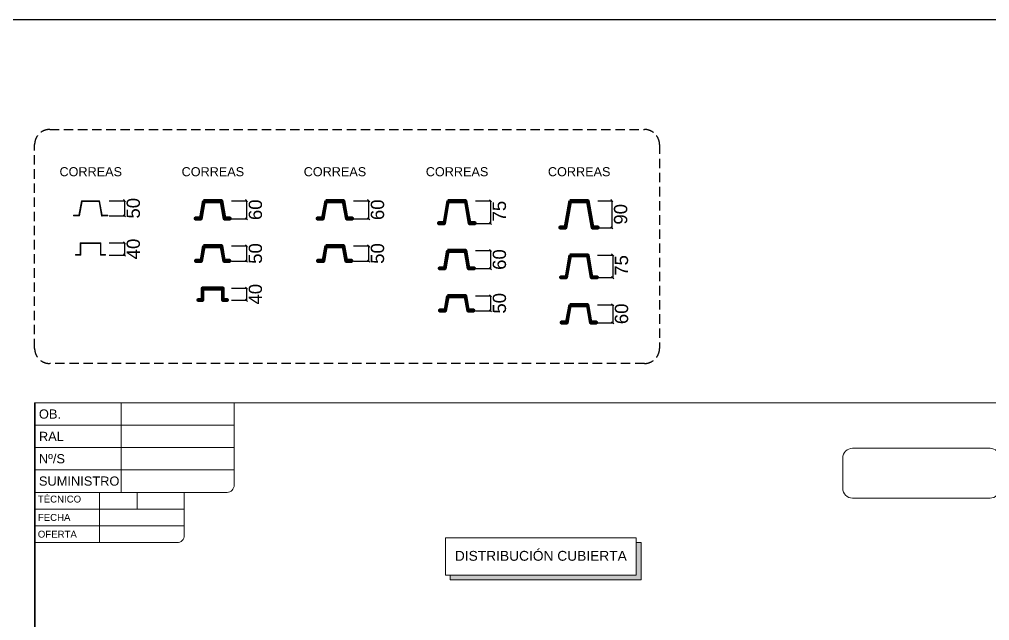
# Model space of a CAD drawing. Header units: millimetres. Extents: x 367645 to 474957, y -134457 to -104992.
# Drawn here: x 445002 to 451434, y -113462 to -109476 of the extents above; entities that cross this region are included whole.
import ezdxf
from ezdxf.enums import TextEntityAlignment as Align

# ---------------------------------------------------------------- set-up
doc = ezdxf.new("R2010")
doc.units = ezdxf.units.MM
doc.header["$LTSCALE"] = 25
doc.header["$PDMODE"] = 35
doc.header["$PDSIZE"] = 5
doc.linetypes.add('TRAZOS2', pattern=[0.375, 0.25, -0.125])
for name, color, linetype in [('_A-SOMBREJAT BLANC', 7, 'Continuous'), ('CARRIL', 3, 'Continuous'), ('TEXTO', 2, 'Continuous')]:
    doc.layers.add(name, color=color, linetype=linetype)
doc.layers.add('Cotas', color=1, linetype='Continuous', lineweight=13)
doc.styles.add('ARIAL', font='arial.ttf')
doc.styles.get("Standard").update_dxf_attribs({"font": 'arial.ttf'})
doc.dimstyles.new('ISO-20', dxfattribs={"dimtxt": 20, "dimasz": 10, "dimexe": 1.25, "dimexo": 0.625, "dimgap": 10, "dimtad": 1, "dimtxsty": 'Standard', "dimblk": 'OBLIQUE', "dimcen": 2.5, "dimadec": 0, "dimazin": 0, "dimtfac": 1, "dimtmove": 0, "dimatfit": 3, "dimldrblk": 'OBLIQUE', "dimfxl": 1, "dimarcsym": 0})

# ---------------------------------------------------------------- blocks, each defined once
blk = doc.blocks.new('CAJETIN_VALS')
at = {"layer": 'Cotas'}
for points in [[(0, 5027.7), (608.8, 5027.7), (608.8, 4870.8), (0, 4870.8)], [(0, 0), (7109.9, 0), (7109.9, 5027.7), (0, 5027.7)], [(608.8, 5027.7), (1401.4, 5027.7), (1401.4, 4870.8), (608.8, 4870.8)], [(0, 4870.8), (608.8, 4870.8), (608.8, 4713.8), (0, 4713.8)], [(608.8, 4870.8), (1401.4, 4870.8), (1401.4, 4713.8), (608.8, 4713.8)], [(0, 4713.8), (608.8, 4713.8), (608.8, 4556.9), (0, 4556.9)], [(608.8, 4713.8), (1401.4, 4713.8), (1401.4, 4556.9), (608.8, 4556.9)], [(0, 4556.9), (608.8, 4556.9), (608.8, 4399.9), (0, 4399.9)], [(0, 4399.9), (456.6, 4399.9), (456.6, 4282.2), (0, 4282.2)], [(456.6, 4399.9), (1051, 4399.9), (1051, 4282.2), (456.6, 4282.2)], [(0, 4282.2), (456.6, 4282.2), (456.6, 4164.5), (0, 4164.5)], [(456.6, 4282.2), (1051, 4282.2), (1051, 4164.5), (456.6, 4164.5)], [(0, 4164.5), (456.6, 4164.5), (456.6, 4046.8), (0, 4046.8)]]:
    blk.add_lwpolyline(points, close=True, dxfattribs=at)
for points in [[(608.8, 4556.9), (1401.4, 4556.9), (1401.4, 4450, -0.414214), (1351.3, 4399.9), (608.8, 4399.9)], [(456.6, 4164.5), (1051, 4164.5), (1051, 4096.9, -0.414214), (1001, 4046.8), (456.6, 4046.8)]]:
    blk.add_lwpolyline(points, format="xyb", close=True, dxfattribs=at)
blk.add_lwpolyline([(719.9, 4399.9), (719.9, 4282.2)], dxfattribs=at)
at = {"layer": 'TEXTO', "char_height": 64.47, "attachment_point": 1}
for s, insert in [('OB.', (30.2, 4982)), ('RAL', (30.2, 4825)), ('Nº/S ', (30.2, 4668.1)), ('SUMINISTRO', (30.2, 4511.2))]:
    blk.add_mtext_dynamic_manual_height_columns(s, width=1045.26, gutter_width=263.8, heights=[0], dxfattribs=dict(at, insert=insert))
at = {"layer": 'TEXTO', "color": 7, "true_color": 0xffffff, "char_height": 48.36, "attachment_point": 1, "style": 'ARIAL'}
for s, insert in [('TÉCNICO', (22.6, 4376.7)), ('FECHA', (22.6, 4247.9))]:
    blk.add_mtext_dynamic_manual_height_columns(s, width=1045.26, gutter_width=263.8, heights=[0], dxfattribs=dict(at, insert=insert))
at = {"layer": 'TEXTO', "color": 4, "insert": (22.6, 4130.2), "char_height": 48.36, "attachment_point": 1, "style": 'ARIAL'}
blk.add_mtext_dynamic_manual_height_columns('OFERTA', width=1045.26, gutter_width=263.8, heights=[0], dxfattribs=at)
at = {"layer": 'TEXTO', "style": 'ARIAL'}
for tag, p in [('OB', (1005.1, 4949.2)), ('RAL', (1005.1, 4792.3)), ('SUMINISTRO', (1003.4, 4478.7))]:
    blk.add_attdef(tag, text='', height=68, dxfattribs=at).set_placement(p, align=Align.MIDDLE_CENTER)
at = {"layer": 'TEXTO', "color": 6, "style": 'ARIAL'}
blk.add_attdef('NS', text='', height=68, dxfattribs=at).set_placement((1005.1, 4635.4), align=Align.MIDDLE_CENTER)
at = {"layer": 'TEXTO', "color": 7, "true_color": 0xffffff, "style": 'ARIAL'}
for tag, p in [('D.P.Y.', (588.2, 4341.1)), ('REV-0', (885.5, 4341.1)), ('FECHA', (753.8, 4223.4))]:
    blk.add_attdef(tag, text='', height=48, dxfattribs=at).set_placement(p, align=Align.MIDDLE_CENTER)
at = {"layer": 'TEXTO', "color": 4, "style": 'ARIAL'}
blk.add_attdef('OFERTA', text='', height=48, dxfattribs=at).set_placement((751.6, 4106.1), align=Align.MIDDLE_CENTER)
blk = doc.blocks.new('_OBLIQUE')
at = {"color": 0, "linetype": 'ByBlock'}
blk.add_line((-0.5, -0.5), (0.5, 0.5), dxfattribs=at)
blk = doc.blocks.new('*D838')
at = {"layer": 'Cotas', "color": 0, "lineweight": -2, "transparency": 16777216}
for p, q in [((442248.4, -113997.7), (442299.9, -113997.7)), ((442298.7, -113997.7), (442298.7, -114047.7)), ((442248.4, -114047.7), (442299.9, -114047.7))]:
    blk.add_line(p, q, dxfattribs=at)
at = {"layer": 'Defpoints', "color": 0, "transparency": 16777216}
for p in [(442247.8, -113997.7), (442247.8, -114047.7), (442298.7, -114047.7)]:
    blk.add_point(p, dxfattribs=at)
at = {"layer": 'Cotas', "color": 0, "lineweight": -2, "transparency": 16777216, "xscale": 7, "yscale": 7, "zscale": 7}
for p, rotation in [((442298.7, -113997.7), 90), ((442298.7, -114047.7), 270)]:
    blk.add_blockref('_OBLIQUE', p, dxfattribs=dict(at, rotation=rotation))
at = {"layer": 'Cotas', "color": 0, "transparency": 16777216, "insert": (442328.1, -114022.7), "char_height": 44, "attachment_point": 5, "rotation": 90}
blk.add_mtext('50', dxfattribs=at)
blk = doc.blocks.new('*D839')
at = {"layer": 'Cotas', "color": 0, "lineweight": -2, "transparency": 16777216}
for p, q in [((442248.4, -113847.7), (442299.9, -113847.7)), ((442298.7, -113847.7), (442298.7, -113907.7)), ((442248.4, -113907.7), (442299.9, -113907.7))]:
    blk.add_line(p, q, dxfattribs=at)
at = {"layer": 'Defpoints', "color": 0, "transparency": 16777216}
for p in [(442247.8, -113847.7), (442247.8, -113907.7), (442298.7, -113907.7)]:
    blk.add_point(p, dxfattribs=at)
at = {"layer": 'Cotas', "color": 0, "lineweight": -2, "transparency": 16777216, "xscale": 7, "yscale": 7, "zscale": 7}
for p, rotation in [((442298.7, -113847.7), 90), ((442298.7, -113907.7), 270)]:
    blk.add_blockref('_OBLIQUE', p, dxfattribs=dict(at, rotation=rotation))
at = {"layer": 'Cotas', "color": 0, "transparency": 16777216, "insert": (442328.1, -113877.7), "char_height": 44, "attachment_point": 5, "rotation": 90}
blk.add_mtext('60', dxfattribs=at)
blk = doc.blocks.new('*D842')
at = {"layer": 'Cotas', "color": 0, "lineweight": -2, "transparency": 16777216}
for p, q in [((442248.4, -114137.7), (442299.9, -114137.7)), ((442298.7, -114137.7), (442298.7, -114177.7)), ((442248.4, -114177.7), (442299.9, -114177.7))]:
    blk.add_line(p, q, dxfattribs=at)
at = {"layer": 'Defpoints', "color": 0, "transparency": 16777216}
for p in [(442247.8, -114137.7), (442247.8, -114177.7), (442298.7, -114177.7)]:
    blk.add_point(p, dxfattribs=at)
at = {"layer": 'Cotas', "color": 0, "lineweight": -2, "transparency": 16777216, "xscale": 7, "yscale": 7, "zscale": 7}
for p, rotation in [((442298.7, -114137.7), 90), ((442298.7, -114177.7), 270)]:
    blk.add_blockref('_OBLIQUE', p, dxfattribs=dict(at, rotation=rotation))
at = {"layer": 'Cotas', "color": 0, "transparency": 16777216, "insert": (442328.1, -114157.7), "char_height": 44, "attachment_point": 5, "rotation": 90}
blk.add_mtext('40', dxfattribs=at)
blk = doc.blocks.new('*D942')
at = {"layer": 'Cotas', "color": 0, "lineweight": -2, "transparency": 16777216}
for p, q in [((61.5, -72.2), (113, -72.2)), ((111.7, -72.2), (111.7, -122.2)), ((61.5, -122.2), (113, -122.2))]:
    blk.add_line(p, q, dxfattribs=at)
at = {"layer": 'Defpoints', "color": 0, "transparency": 16777216}
for p in [(60.8, -72.2), (60.8, -122.2), (111.7, -122.2)]:
    blk.add_point(p, dxfattribs=at)
at = {"layer": 'Cotas', "color": 0, "lineweight": -2, "transparency": 16777216, "xscale": 7, "yscale": 7, "zscale": 7}
for p, rotation in [((111.7, -72.2), 90), ((111.7, -122.2), 270)]:
    blk.add_blockref('_OBLIQUE', p, dxfattribs=dict(at, rotation=rotation))
at = {"layer": 'Cotas', "color": 0, "transparency": 16777216, "insert": (141.2, -97.2), "char_height": 44, "attachment_point": 5, "rotation": 90}
blk.add_mtext('50', dxfattribs=at)
blk = doc.blocks.new('*D943')
at = {"layer": 'Cotas', "color": 0, "lineweight": -2, "transparency": 16777216}
for p, q in [((61.5, -212.2), (113, -212.2)), ((111.7, -212.2), (111.7, -252.2)), ((61.5, -252.2), (113, -252.2))]:
    blk.add_line(p, q, dxfattribs=at)
at = {"layer": 'Defpoints', "color": 0, "transparency": 16777216}
for p in [(60.8, -212.2), (60.8, -252.2), (111.7, -252.2)]:
    blk.add_point(p, dxfattribs=at)
at = {"layer": 'Cotas', "color": 0, "lineweight": -2, "transparency": 16777216, "xscale": 7, "yscale": 7, "zscale": 7}
for p, rotation in [((111.7, -212.2), 90), ((111.7, -252.2), 270)]:
    blk.add_blockref('_OBLIQUE', p, dxfattribs=dict(at, rotation=rotation))
at = {"layer": 'Cotas', "color": 0, "transparency": 16777216, "insert": (141.2, -232.2), "char_height": 44, "attachment_point": 5, "rotation": 90}
blk.add_mtext('40', dxfattribs=at)
blk = doc.blocks.new('*D847')
at = {"layer": 'Cotas', "color": 0, "lineweight": -2, "transparency": 16777216}
for p, q in [((441579, -113997.7), (441630.5, -113997.7)), ((441629.2, -113997.7), (441629.2, -114047.7)), ((441579, -114047.7), (441630.5, -114047.7))]:
    blk.add_line(p, q, dxfattribs=at)
at = {"layer": 'Defpoints', "color": 0, "transparency": 16777216}
for p in [(441578.4, -113997.7), (441578.4, -114047.7), (441629.2, -114047.7)]:
    blk.add_point(p, dxfattribs=at)
at = {"layer": 'Cotas', "color": 0, "lineweight": -2, "transparency": 16777216, "xscale": 7, "yscale": 7, "zscale": 7}
for p, rotation in [((441629.2, -113997.7), 90), ((441629.2, -114047.7), 270)]:
    blk.add_blockref('_OBLIQUE', p, dxfattribs=dict(at, rotation=rotation))
at = {"layer": 'Cotas', "color": 0, "transparency": 16777216, "insert": (441658.7, -114022.7), "char_height": 44, "attachment_point": 5, "rotation": 90}
blk.add_mtext('50', dxfattribs=at)
blk = doc.blocks.new('*D848')
at = {"layer": 'Cotas', "color": 0, "lineweight": -2, "transparency": 16777216}
for p, q in [((441579, -113847.7), (441630.5, -113847.7)), ((441629.2, -113847.7), (441629.2, -113907.7)), ((441579, -113907.7), (441630.5, -113907.7))]:
    blk.add_line(p, q, dxfattribs=at)
at = {"layer": 'Defpoints', "color": 0, "transparency": 16777216}
for p in [(441578.4, -113847.7), (441578.4, -113907.7), (441629.2, -113907.7)]:
    blk.add_point(p, dxfattribs=at)
at = {"layer": 'Cotas', "color": 0, "lineweight": -2, "transparency": 16777216, "xscale": 7, "yscale": 7, "zscale": 7}
for p, rotation in [((441629.2, -113847.7), 90), ((441629.2, -113907.7), 270)]:
    blk.add_blockref('_OBLIQUE', p, dxfattribs=dict(at, rotation=rotation))
at = {"layer": 'Cotas', "color": 0, "transparency": 16777216, "insert": (441658.7, -113877.7), "char_height": 44, "attachment_point": 5, "rotation": 90}
blk.add_mtext('60', dxfattribs=at)
blk = doc.blocks.new('*D854')
at = {"layer": 'Cotas', "color": 0, "lineweight": -2, "transparency": 16777216}
for p, q in [((440415, -112033.4), (440466.5, -112033.4)), ((440465.2, -112033.4), (440465.2, -112108.4)), ((440415, -112108.4), (440466.5, -112108.4))]:
    blk.add_line(p, q, dxfattribs=at)
at = {"layer": 'Defpoints', "color": 0, "transparency": 16777216}
for p in [(440414.3, -112033.4), (440414.3, -112108.4), (440465.2, -112108.4)]:
    blk.add_point(p, dxfattribs=at)
at = {"layer": 'Cotas', "color": 0, "lineweight": -2, "transparency": 16777216, "xscale": 7, "yscale": 7, "zscale": 7}
for p, rotation in [((440465.2, -112033.4), 90), ((440465.2, -112108.4), 270)]:
    blk.add_blockref('_OBLIQUE', p, dxfattribs=dict(at, rotation=rotation))
at = {"layer": 'Cotas', "color": 0, "transparency": 16777216, "insert": (440494.6, -112067.9), "char_height": 44, "attachment_point": 5, "rotation": 90}
blk.add_mtext('75', dxfattribs=at)
blk = doc.blocks.new('*D855')
at = {"layer": 'Cotas', "color": 0, "lineweight": -2, "transparency": 16777216}
for p, q in [((440415, -112348.4), (440466.5, -112348.4)), ((440465.2, -112348.4), (440465.2, -112398.4)), ((440415, -112398.4), (440466.5, -112398.4))]:
    blk.add_line(p, q, dxfattribs=at)
at = {"layer": 'Defpoints', "color": 0, "transparency": 16777216}
for p in [(440414.3, -112348.4), (440414.3, -112398.4), (440465.2, -112398.4)]:
    blk.add_point(p, dxfattribs=at)
at = {"layer": 'Cotas', "color": 0, "lineweight": -2, "transparency": 16777216, "xscale": 7, "yscale": 7, "zscale": 7}
for p, rotation in [((440465.2, -112348.4), 90), ((440465.2, -112398.4), 270)]:
    blk.add_blockref('_OBLIQUE', p, dxfattribs=dict(at, rotation=rotation))
at = {"layer": 'Cotas', "color": 0, "transparency": 16777216, "insert": (440494.7, -112373.4), "char_height": 44, "attachment_point": 5, "rotation": 90}
blk.add_mtext('50', dxfattribs=at)
blk = doc.blocks.new('*D856')
at = {"layer": 'Cotas', "color": 0, "lineweight": -2, "transparency": 16777216}
for p, q in [((440415, -112198.4), (440466.5, -112198.4)), ((440465.2, -112198.4), (440465.2, -112258.4)), ((440415, -112258.4), (440466.5, -112258.4))]:
    blk.add_line(p, q, dxfattribs=at)
at = {"layer": 'Defpoints', "color": 0, "transparency": 16777216}
for p in [(440414.3, -112198.4), (440414.3, -112258.4), (440465.2, -112258.4)]:
    blk.add_point(p, dxfattribs=at)
at = {"layer": 'Cotas', "color": 0, "lineweight": -2, "transparency": 16777216, "xscale": 7, "yscale": 7, "zscale": 7}
for p, rotation in [((440465.2, -112198.4), 90), ((440465.2, -112258.4), 270)]:
    blk.add_blockref('_OBLIQUE', p, dxfattribs=dict(at, rotation=rotation))
at = {"layer": 'Cotas', "color": 0, "transparency": 16777216, "insert": (440494.7, -112228.4), "char_height": 44, "attachment_point": 5, "rotation": 90}
blk.add_mtext('60', dxfattribs=at)
blk = doc.blocks.new('*D840')
at = {"layer": 'Cotas', "color": 0, "lineweight": -2, "transparency": 16777216}
for p, q in [((442249, -113502.7), (442296.9, -113502.7)), ((442295.7, -113502.7), (442295.7, -113592.7)), ((442251.4, -113592.7), (442296.9, -113592.7))]:
    blk.add_line(p, q, dxfattribs=at)
at = {"layer": 'Defpoints', "color": 0, "transparency": 16777216}
for p in [(442248.4, -113502.7), (442250.8, -113592.7), (442295.7, -113592.7)]:
    blk.add_point(p, dxfattribs=at)
at = {"layer": 'Cotas', "color": 0, "lineweight": -2, "transparency": 16777216, "xscale": 7, "yscale": 7, "zscale": 7}
for p, rotation in [((442295.7, -113502.7), 90), ((442295.7, -113592.7), 270)]:
    blk.add_blockref('_OBLIQUE', p, dxfattribs=dict(at, rotation=rotation))
at = {"layer": 'Cotas', "color": 0, "transparency": 16777216, "insert": (442325.1, -113547.7), "char_height": 44, "attachment_point": 5, "rotation": 90}
blk.add_mtext('90', dxfattribs=at)
blk = doc.blocks.new('*D841')
at = {"layer": 'Cotas', "color": 0, "lineweight": -2, "transparency": 16777216}
for p, q in [((442248.4, -113682.7), (442299.9, -113682.7)), ((442298.7, -113682.7), (442298.7, -113757.7)), ((442248.4, -113757.7), (442299.9, -113757.7))]:
    blk.add_line(p, q, dxfattribs=at)
at = {"layer": 'Defpoints', "color": 0, "transparency": 16777216}
for p in [(442247.8, -113682.7), (442247.8, -113757.7), (442298.7, -113757.7)]:
    blk.add_point(p, dxfattribs=at)
at = {"layer": 'Cotas', "color": 0, "lineweight": -2, "transparency": 16777216, "xscale": 7, "yscale": 7, "zscale": 7}
for p, rotation in [((442298.7, -113682.7), 90), ((442298.7, -113757.7), 270)]:
    blk.add_blockref('_OBLIQUE', p, dxfattribs=dict(at, rotation=rotation))
at = {"layer": 'Cotas', "color": 0, "transparency": 16777216, "insert": (442328, -113717.2), "char_height": 44, "attachment_point": 5, "rotation": 90}
blk.add_mtext('75', dxfattribs=at)
blk = doc.blocks.new('*D852')
at = {"layer": 'Cotas', "color": 0, "lineweight": -2, "transparency": 16777216}
for p, q in [((442248.4, -113847.7), (442299.9, -113847.7)), ((442298.7, -113847.7), (442298.7, -113907.7)), ((442248.4, -113907.7), (442299.9, -113907.7))]:
    blk.add_line(p, q, dxfattribs=at)
at = {"layer": 'Defpoints', "color": 0, "transparency": 16777216}
for p in [(442247.8, -113847.7), (442247.8, -113907.7), (442298.7, -113907.7)]:
    blk.add_point(p, dxfattribs=at)
at = {"layer": 'Cotas', "color": 0, "lineweight": -2, "transparency": 16777216, "xscale": 7, "yscale": 7, "zscale": 7}
for p, rotation in [((442298.7, -113847.7), 90), ((442298.7, -113907.7), 270)]:
    blk.add_blockref('_OBLIQUE', p, dxfattribs=dict(at, rotation=rotation))
at = {"layer": 'Cotas', "color": 0, "transparency": 16777216, "insert": (442328.1, -113877.7), "char_height": 44, "attachment_point": 5, "rotation": 90}
blk.add_mtext('60', dxfattribs=at)
blk = doc.blocks.new('TÍTULO CUBIERTA')
at = {"layer": '_A-SOMBREJAT BLANC'}
h = blk.add_hatch(color=7, dxfattribs=at)
h.dxf.hatch_style = 1
h.paths.add_polyline_path([(665.4, 88), (631.4, 88), (631.4, -128), (-600.2, -128), (-600.2, -159.1), (665.4, -159.1)])
at = {"layer": 'Cotas'}
blk.add_lwpolyline([(-631.4, 119.1), (631.4, 119.1), (631.4, -128), (-631.4, -128)], close=True, dxfattribs=at)
blk.add_lwpolyline([(631.4, 88), (665.4, 88), (665.4, -159.1), (-600.2, -159.1), (-600.2, -128)], dxfattribs=at)
at = {"layer": 'TEXTO', "insert": (0, 0), "char_height": 65.286, "width": 1262.735, "attachment_point": 5, "style": 'ARIAL'}
blk.add_mtext('\\pxqc;DISTRIBUCIÓN CUBIERTA', dxfattribs=at)
blk = doc.blocks.new('RECUADRO NÚMERO DE UD (MÓDULOS) NUMERO SERIE')
at = {"layer": 'Cotas', "color": 6}
blk.add_lwpolyline([(-604.5, 218.7), (604.5, 218.7, -0.414214), (689.6, 133.6), (689.6, -133.6, -0.414214), (604.5, -218.7), (-604.5, -218.7, -0.414214), (-689.6, -133.6), (-689.6, 133.6, -0.414214)], format="xyb", close=True, dxfattribs=at)
at = {"layer": 'TEXTO', "color": 6, "style": 'ARIAL'}
blk.add_attdef('4UNIDADES_1UNIDAD', text='', height=132.2, dxfattribs=at).set_placement((0, 0), align=Align.MIDDLE_CENTER)
blk = doc.blocks.new('BLOQUE CORREAS 40.50.60')
for p, q in [((-38.549, -150), (-40.518, -149.653)), ((38.549, -150), (40.518, -149.653)), ((-36.782, -290), (-38.751, -289.653)), ((36.782, -290), (38.751, -289.653))]:
    blk.add_line(p, q)
at = {"lineweight": 60}
for points in [[(-30, -90), (-40.227, -148), (-58.549, -148), (-58.549, -150), (-38.549, -150), (-28.322, -92), (28.322, -92), (38.549, -150), (58.549, -150), (58.549, -148), (40.227, -148), (30, -90)], [(-29.997, -240), (-38.46, -288), (-56.78, -288), (-56.78, -290), (-36.782, -290), (-28.319, -242), (28.319, -242), (36.782, -290), (56.78, -290), (56.78, -288), (38.46, -288), (29.997, -240)], [(-34.463, -418.002), (-49.447, -418.002), (-49.447, -420), (-32.465, -420), (-32.465, -381.998), (32.465, -381.998), (32.465, -420), (49.447, -420), (49.447, -418.002), (34.463, -418.002), (34.463, -380), (-34.463, -380)]]:
    blk.add_lwpolyline(points, close=True, dxfattribs=at)
at = {"layer": 'Cotas'}
dim = blk.add_linear_dim(base=(112.341, -150), p1=(61.458, -90), p2=(61.458, -150), angle=90, dimstyle='ISO-20', override={"dimtxt": 44, "dimasz": 7, "dimgap": 7, "dimtad": 2}, dxfattribs=at)
dim.commit()
dim.dimension.update_dxf_attribs({"geometry": '*D839', "text_midpoint": (112.341, -120), "dimtype": 128, "insert": (-442186.312, 113757.741)})
for base, p1, p2, text, picture, middle in [((112.341, -290), (61.458, -240), (61.458, -290), '50', '*D838', (112.341, -265)), ((112.341, -420), (61.458, -380), (61.458, -420), '40', '*D842', (112.341, -400))]:
    dim = blk.add_linear_dim(base=base, p1=p1, p2=p2, angle=90, text=text, dimstyle='ISO-20', override={"dimtxt": 44, "dimasz": 7, "dimgap": 7, "dimtad": 2}, dxfattribs=at)
    dim.commit()
    dim.dimension.update_dxf_attribs({"geometry": picture, "text_midpoint": middle, "dimtype": 128, "insert": (-442186.312, 113757.741)})
blk = doc.blocks.new('BLOQUE CORREAS 40.50')
at = {"lineweight": 15}
blk.add_line((-37.407, -122.24), (-39.376, -121.892), dxfattribs=at)
blk.add_line((36.157, -122.24), (38.126, -121.892))
for points in [[(-30.622, -72.24), (-39.085, -120.24), (-57.405, -120.24), (-57.405, -122.24), (-37.407, -122.24), (-28.944, -74.239), (27.694, -74.239), (36.157, -122.24), (56.155, -122.24), (56.155, -120.24), (37.835, -120.24), (29.372, -72.24)], [(-35.088, -250.242), (-50.072, -250.242), (-50.072, -252.24), (-33.09, -252.24), (-33.09, -214.237), (31.84, -214.237), (31.84, -252.24), (48.822, -252.24), (48.822, -250.242), (33.838, -250.242), (33.838, -212.24), (-35.088, -212.24)]]:
    blk.add_lwpolyline(points, close=True, dxfattribs=at)
at = {"layer": 'Cotas'}
for base, p1, p2, text, picture, middle in [((111.716, -122.24), (60.833, -72.24), (60.833, -122.24), '50', '*D942', (111.716, -97.24)), ((111.716, -252.24), (60.833, -212.24), (60.833, -252.24), '40', '*D943', (111.716, -232.24))]:
    dim = blk.add_linear_dim(base=base, p1=p1, p2=p2, angle=90, text=text, dimstyle='ISO-20', override={"dimtxt": 44, "dimasz": 7, "dimgap": 7, "dimtad": 2}, dxfattribs=at)
    dim.commit()
    dim.dimension.update_dxf_attribs({"geometry": picture, "text_midpoint": middle, "dimtype": 160})
blk = doc.blocks.new('BLOQUE CORREAS 50.60')
for p, q in [((-38.549, -150), (-40.518, -149.653)), ((38.549, -150), (40.518, -149.653)), ((-36.782, -290), (-38.751, -289.653)), ((36.782, -290), (38.751, -289.653))]:
    blk.add_line(p, q)
at = {"lineweight": 60}
for points in [[(-30, -90), (-40.227, -148), (-58.549, -148), (-58.549, -150), (-38.549, -150), (-28.322, -92), (28.322, -92), (38.549, -150), (58.549, -150), (58.549, -148), (40.227, -148), (30, -90)], [(-29.997, -240), (-38.46, -288), (-56.78, -288), (-56.78, -290), (-36.782, -290), (-28.319, -242), (28.319, -242), (36.782, -290), (56.78, -290), (56.78, -288), (38.46, -288), (29.997, -240)]]:
    blk.add_lwpolyline(points, close=True, dxfattribs=at)
at = {"layer": 'Cotas'}
dim = blk.add_linear_dim(base=(112.341, -150), p1=(61.458, -90), p2=(61.458, -150), angle=90, dimstyle='ISO-20', override={"dimtxt": 44, "dimasz": 7, "dimgap": 7, "dimtad": 2}, dxfattribs=at)
dim.commit()
dim.dimension.update_dxf_attribs({"geometry": '*D848', "text_midpoint": (112.341, -120), "dimtype": 128, "insert": (-441516.902, 113757.741)})
dim = blk.add_linear_dim(base=(112.341, -290), p1=(61.458, -240), p2=(61.458, -290), angle=90, text='50', dimstyle='ISO-20', override={"dimtxt": 44, "dimasz": 7, "dimgap": 7, "dimtad": 2}, dxfattribs=at)
dim.commit()
dim.dimension.update_dxf_attribs({"geometry": '*D847', "text_midpoint": (112.341, -265), "dimtype": 128, "insert": (-441516.902, 113757.741)})
blk = doc.blocks.new('BLOQUE CORREAS 50.60.75')
for p, q in [((-40.833, -165), (-42.803, -164.653)), ((40.833, -165), (42.803, -164.653)), ((-39.174, -315), (-41.143, -314.653)), ((37.924, -315), (39.893, -314.653)), ((-37.407, -455), (-39.376, -454.653)), ((36.157, -455), (38.126, -454.653))]:
    blk.add_line(p, q)
at = {"lineweight": 60}
for points in [[(-30, -90), (-42.511, -163), (-60.833, -163), (-60.833, -165), (-40.833, -165), (-28.322, -92), (28.322, -92), (40.833, -165), (60.833, -165), (60.833, -163), (42.511, -163), (30, -90)], [(-30.625, -255), (-40.852, -313), (-59.174, -313), (-59.174, -315), (-39.174, -315), (-28.947, -257), (27.697, -257), (37.924, -315), (57.924, -315), (57.924, -313), (39.602, -313), (29.375, -255)], [(-30.622, -405), (-39.085, -453), (-57.405, -453), (-57.405, -455), (-37.407, -455), (-28.944, -407), (27.694, -407), (36.157, -455), (56.155, -455), (56.155, -453), (37.835, -453), (29.372, -405)]]:
    blk.add_lwpolyline(points, close=True, dxfattribs=at)
at = {"layer": 'Cotas'}
for base, p1, p2, text, picture, middle in [((111.716, -165), (60.833, -90), (60.833, -165), '75', '*D854', (111.716, -124.5)), ((111.716, -455), (60.833, -405), (60.833, -455), '50', '*D855', (111.716, -430))]:
    dim = blk.add_linear_dim(base=base, p1=p1, p2=p2, angle=90, text=text, dimstyle='ISO-20', override={"dimtxt": 44, "dimasz": 7, "dimgap": 7, "dimtad": 2}, dxfattribs=at)
    dim.commit()
    dim.dimension.update_dxf_attribs({"geometry": picture, "text_midpoint": middle, "dimtype": 128, "insert": (-440353.51, 111943.378)})
dim = blk.add_linear_dim(base=(111.716, -315), p1=(60.833, -255), p2=(60.833, -315), angle=90, dimstyle='ISO-20', override={"dimtxt": 44, "dimasz": 7, "dimgap": 7, "dimtad": 2}, dxfattribs=at)
dim.commit()
dim.dimension.update_dxf_attribs({"geometry": '*D856', "text_midpoint": (111.716, -285), "dimtype": 128, "insert": (-440353.51, 111943.378)})
blk = doc.blocks.new('BLOQUE CORREAS 60.75.90')
for p, q in [((0, -92), (0, -92)), ((-43.839, -180), (-45.808, -179.653)), ((43.839, -180), (45.808, -179.653)), ((-40.833, -345), (-42.803, -344.653)), ((40.833, -345), (42.803, -344.653)), ((-39.174, -495), (-41.143, -494.653)), ((37.924, -495), (39.893, -494.653))]:
    blk.add_line(p, q)
at = {"lineweight": 60}
for points in [[(-30, -90), (-45.517, -178), (-63.839, -178), (-63.839, -180), (-43.839, -180), (-28.322, -92), (28.322, -92), (43.839, -180), (63.839, -180), (63.839, -178), (45.517, -178), (30, -90)], [(-30, -270), (-42.511, -343), (-60.833, -343), (-60.833, -345), (-40.833, -345), (-28.322, -272), (28.322, -272), (40.833, -345), (60.833, -345), (60.833, -343), (42.511, -343), (30, -270)], [(-30.625, -435), (-40.852, -493), (-59.174, -493), (-59.174, -495), (-39.174, -495), (-28.947, -437), (27.697, -437), (37.924, -495), (57.924, -495), (57.924, -493), (39.602, -493), (29.375, -435)]]:
    blk.add_lwpolyline(points, close=True, dxfattribs=at)
at = {"layer": 'Cotas'}
dim = blk.add_linear_dim(base=(108.716, -180), p1=(61.458, -90), p2=(63.839, -180), angle=90, dimstyle='ISO-20', override={"dimtxt": 44, "dimasz": 7, "dimgap": 7, "dimtad": 2}, dxfattribs=at)
dim.commit()
dim.dimension.update_dxf_attribs({"geometry": '*D840', "text_midpoint": (138.182, -135), "insert": (-442186.937, 113412.741)})
dim = blk.add_linear_dim(base=(111.716, -345), p1=(60.833, -270), p2=(60.833, -345), angle=90, text='75', dimstyle='ISO-20', override={"dimtxt": 44, "dimasz": 7, "dimgap": 7, "dimtad": 2}, dxfattribs=at)
dim.commit()
dim.dimension.update_dxf_attribs({"geometry": '*D841', "text_midpoint": (111.716, -304.5), "dimtype": 128, "insert": (-442186.937, 113412.741)})
dim = blk.add_linear_dim(base=(111.716, -495), p1=(60.833, -435), p2=(60.833, -495), angle=90, dimstyle='ISO-20', override={"dimtxt": 44, "dimasz": 7, "dimgap": 7, "dimtad": 2}, dxfattribs=at)
dim.commit()
dim.dimension.update_dxf_attribs({"geometry": '*D852', "text_midpoint": (111.716, -465), "dimtype": 128, "insert": (-442186.937, 113412.741)})

msp = doc.modelspace()

# ---------------------------------------------------------------- linework, layer by layer
at = {"layer": 'CARRIL'}
msp.add_lwpolyline([(442921.105, -109476.491), (474956.751, -109476.491), (474956.751, -117894.171), (442921.105, -117894.171)], close=True, dxfattribs=at)
at = {"layer": 'CARRIL', "linetype": 'TRAZOS2', "ltscale": 10}
msp.add_lwpolyline([(445202.841, -110206.118), (449145.566, -110206.118, -0.41421356), (449245.566, -110306.118), (449245.566, -111657.573, -0.41421356), (449145.566, -111757.573), (445202.841, -111757.573, -0.41421356), (445102.841, -111657.573), (445102.841, -110306.118, -0.41421356)], format="xyb", close=True, dxfattribs=at)
at = {"layer": 'Cotas'}
msp.add_lwpolyline([(451812.166, -116761.538), (445105.551, -116761.538), (445105.551, -112019.004), (451812.166, -112019.004)], dxfattribs=at)

# ---------------------------------------------------------------- block references
for name, p, xscale, yscale, zscale in [('BLOQUE CORREAS 40.50', (445474.939, -110534.069), 2, 2, 2), ('BLOQUE CORREAS 40.50.60', (446283.191, -110498.548), 2, 2, 2), ('BLOQUE CORREAS 50.60', (447092.693, -110498.548), 2, 2, 2), ('BLOQUE CORREAS 50.60.75', (447902.195, -110498.548), 2, 2, 2), ('BLOQUE CORREAS 60.75.90', (448711.697, -110498.548), 2, 2, 2), ('CAJETIN_VALS', (445102.841, -116765.371), 0.944045332961884, 0.944045332961884, 0.944045332961884), ('RECUADRO NÚMERO DE UD (MÓDULOS) NUMERO SERIE', (450980.626, -112484.61), 0.7548792690667192, 0.7548792690667192, 0.7548792690667192)]:
    msp.add_blockref(name, p, dxfattribs=dict(xscale=xscale, yscale=yscale, zscale=zscale))
at = {"layer": 'TEXTO'}
msp.add_blockref('TÍTULO CUBIERTA', (448458.859, -113033.053), dxfattribs=at)

# ---------------------------------------------------------------- texts
for p in [(445474.939, -110534.069), (446284.441, -110534.069), (447093.943, -110534.069), (447903.445, -110534.069), (448712.947, -110534.069)]:
    msp.add_text('CORREAS', height=59.9928, dxfattribs=at).set_placement(p, align=Align.BOTTOM_CENTER)

doc.saveas('drawing.dxf')
